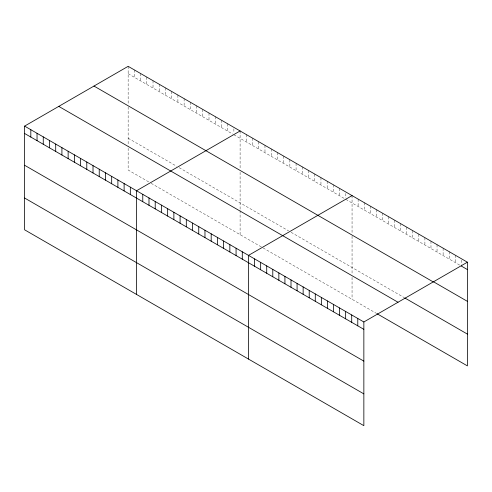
<?xml version="1.0" encoding="UTF-8"?>
<svg xmlns="http://www.w3.org/2000/svg" width="492" height="492" viewBox="0 0 492 492"><rect width="100%" height="100%" fill="white"/><g stroke="black" fill="none" stroke-linecap="round" stroke-linejoin="round"><path stroke-width="0.37" stroke-dasharray="2.46 1.84" d="M128.148 73.695L232.636 134.021M233.878 134.74L344.591 198.657M345.833 199.377L460.112 265.354M128.148 138.234L176.659 166.247M179.15 167.68L288.613 230.877M291.104 232.316L404.264 297.648M148.67 181.874L128.148 170.023L128.148 146.007M151.161 183.313L262.488 247.587M263.115 247.943L376.337 313.318M461.33 260.163L461.33 264.579M455.26 255.182L455.26 262.55M449.19 251.676L449.19 259.044M443.114 248.171L443.114 255.539M437.044 244.672L437.044 252.033M430.974 241.166L430.974 248.528M424.904 237.661L424.904 245.022M418.833 234.155L418.833 241.523M412.763 230.65L412.763 238.017M406.693 227.144L406.693 234.512M400.623 223.639L400.623 231.006M394.547 220.133L394.547 227.501M388.477 216.628L388.477 223.995M382.407 213.122L382.407 220.49M376.337 209.617L376.337 216.984M370.267 206.111L370.267 213.479M364.197 202.612L364.197 209.973M358.127 199.106L358.127 206.468M352.057 195.601L352.057 234.051M352.057 236.209L352.057 273.866M352.057 277.396L352.057 299.296M345.833 193.479L345.833 197.901M339.615 188.418L339.615 195.785M333.398 184.826L333.398 192.194M327.174 181.234L327.174 188.602M320.956 177.643L320.956 185.01M314.739 174.051L314.739 181.419M308.515 170.466L308.515 177.827M302.297 166.874L302.297 174.236M296.079 163.282L296.079 170.65M289.856 159.691L289.856 167.059M283.638 156.099L283.638 163.467M277.42 152.508L277.42 159.875M271.197 148.916L271.197 156.284M264.979 145.325L264.979 152.692M258.761 141.739L258.761 149.101M252.537 138.147L252.537 145.509M246.32 134.556L246.32 141.917M240.102 130.964L240.102 169.414M240.102 172.305L240.102 209.229M240.102 210.644L240.102 234.659M233.878 128.849L233.878 132.526M227.661 123.781L227.661 131.149M221.443 120.189L221.443 127.557M215.219 116.598L215.219 123.966M209.002 113.006L209.002 120.374M202.784 109.421L202.784 116.782M196.56 105.829L196.56 113.191M190.343 102.238L190.343 109.605M184.125 98.646L184.125 106.014M177.901 95.054L177.901 102.422M171.683 91.463L171.683 98.83M165.466 87.871L165.466 95.239M159.242 84.28L159.242 91.647M153.024 80.688L153.024 88.056M146.807 77.103L146.807 84.464M140.583 73.511L140.583 80.873M134.365 69.919L134.365 77.287M128.148 66.328L128.148 104.778M128.148 106.936L128.148 144.593"/><path stroke-width="0.74" d="M24.6 126.112L363.852 321.977L363.852 425.672L24.6 229.807L24.6 126.112L128.148 66.328L467.4 262.193L467.4 365.888L376.946 313.668M240.102 130.964L136.555 190.742L136.555 294.444M352.057 195.601L248.509 255.379L248.509 359.08M363.852 321.977L467.4 262.193M461.33 266.055L467.4 269.561M433.403 281.719L467.4 301.35M93.978 86.057L433.231 281.922M404.873 297.998L467.4 334.099M58.769 106.383L398.022 302.248M24.6 133.473L363.852 329.345M24.6 165.263L363.852 361.128M24.6 198.018L363.852 393.883M357.782 318.472L357.782 325.839M351.712 314.966L351.712 322.334M345.642 311.461L345.642 318.828M339.572 307.955L339.572 315.323M333.502 304.45L333.502 311.817M327.426 300.944L327.426 308.312M321.356 297.439L321.356 304.806M315.286 293.933L315.286 301.301M309.216 290.434L309.216 297.795M303.146 286.928L303.146 294.29M297.076 283.423L297.076 290.784M291.006 279.917L291.006 287.285M284.93 276.412L284.93 283.779M278.859 272.906L278.859 280.274M272.789 269.401L272.789 276.768M266.719 265.895L266.719 273.263M260.649 262.39L260.649 269.757M254.579 258.884L254.579 266.252M242.285 251.793L242.285 259.155M236.068 248.202L236.068 255.563M229.85 244.61L229.85 251.972M223.626 241.018L223.626 248.386M217.409 237.427L217.409 244.795M211.191 233.835L211.191 241.203M204.967 230.244L204.967 237.611M198.75 226.652L198.75 234.02M192.532 223.06L192.532 230.428M186.308 219.475L186.308 226.837M180.09 215.883L180.09 223.245M173.873 212.292L173.873 219.66M167.649 208.7L167.649 216.068M161.431 205.109L161.431 212.476M155.214 201.517L155.214 208.885M148.99 197.925L148.99 205.293M142.772 194.334L142.772 201.702M130.337 187.157L130.337 194.518M124.113 183.565L124.113 190.927M117.895 179.974L117.895 187.341M111.678 176.382L111.678 183.75M105.454 172.79L105.454 180.158M99.236 169.199L99.236 176.567M93.019 165.607L93.019 172.975M86.795 162.016L86.795 169.383M80.577 158.43L80.577 165.792M74.36 154.839L74.36 162.2M68.136 151.247L68.136 158.615M61.918 147.655L61.918 155.023M55.701 144.064L55.701 151.431M49.477 140.472L49.477 147.84M43.259 136.881L43.259 144.248M37.041 133.289L37.041 140.657M30.818 129.697L30.818 137.065"/></g></svg>
